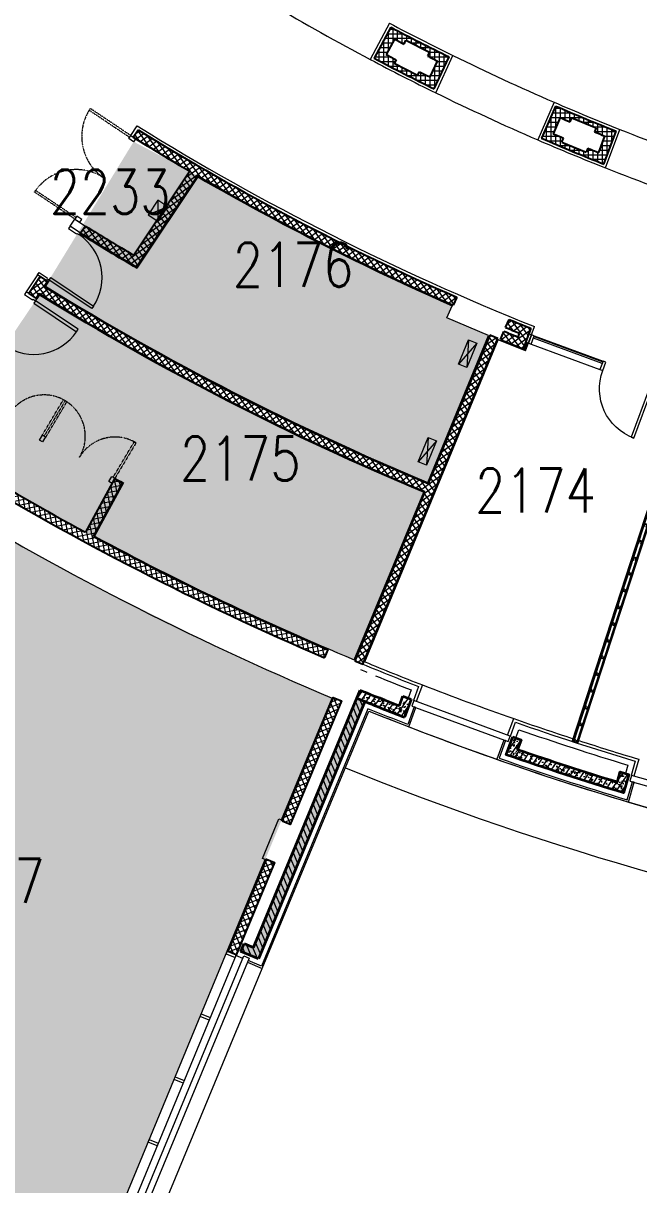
# Model space of a CAD drawing. Header units: inches. Extents: x 342932 to 557958, y 80625 to 242727.
# Drawn here: x 393096 to 403595, y 114316 to 134127 of the extents above; entities that cross this region are included whole.
import ezdxf
from ezdxf.enums import TextEntityAlignment as Align

# ---------------------------------------------------------------- set-up
doc = ezdxf.new("R2010")
doc.units = ezdxf.units.IN
doc.header["$MEASUREMENT"] = 0
doc.linetypes.add('First Floor$0$HIDDEN', pattern=[0.375, 0.25, -0.125])
for name, color, linetype, lineweight in [('0-Services', 8, 'Continuous', 20), ('First Floor$0$A-G250-G-Walls-Low-Level', 251, 'Continuous', 15), ('First Floor$0$A-G250-G-Walls-Precast-Concrete', 251, 'Continuous', 35), ('First Floor$0$A-G250-M-Walls-Blockwork', 7, 'Continuous', 25), ('First Floor$0$A-G250-M-Walls-Louvred', 251, 'Continuous', 9), ('First Floor$0$A-G250-M-Walls-Plasterboard-Partition', 7, 'Continuous', 9), ('First Floor$0$A-G252-H-Internal-Walls', 251, 'Continuous', 9), ('First Floor$0$A-G262-H-Precast-Panel', 251, 'Continuous', 5), ('First Floor$0$A-G312-M-Wall-Cladding-Panel', 7, 'Continuous', 9), ('First Floor$0$A-G312-M-Wall-Finish-Plaster', 7, 'Continuous', 15), ('First Floor$0$A-G321-M-Window', 251, 'Continuous', 9), ('First Floor$0$A-G322-M-Door', 251, 'Continuous', 15), ('First Floor$0$A-G4-M-Furniture-Built-In', 251, 'Continuous', 9), ('First Floor$0$A-G52-M-Cutout', 251, 'Continuous', 9), ('First Floor$0$Z-Z001-S-Room-Name-Identification-250', 7, 'Continuous', 15)]:
    doc.layers.add(name, color=color, linetype=linetype, lineweight=lineweight)
doc.styles.add('First Floor$0$Tag-RomanS', font='romans.shx', dxfattribs={"width": 0.8})
pattern_1 = [(0, (354539.678, 239632.636), (0, 6.985), [5.08, -1.905]), (90, (354539.678, 239632.636), (-6.985, 4e-16), [5.08, -1.905])]
pattern_2 = [(126, (361382.11, 239676.52), (-64.215724, -46.655454), []), (216, (361382.11, 239676.52), (46.655454, -64.215724), [])]
pattern_3 = [(50, (361382.11, 239676.52), (182.18467, -15.93909), [19.05, -209.55]), (355, (361382.11, 239676.52), (-35.24283, 191.05664), [15.24, -167.64]), (100.451, (361397.3, 239675.2), (146.9425, 175.11669), [16.19, -178.09]), (46.1842, (361382.11, 239727.32), (271.07904, -42.04233), [28.575, -314.325]), (96.6356, (361404.7, 239723.82), (237.40423, 247.42556), [24.285, -267.135]), (351.184, (361382.1, 239727.32), (237.4046, 247.4251), [22.86, -251.46]), (21, (361407.51, 239714.62), (151.61488, -102.26552), [19.05, -209.55]), (326, (361407.51, 239714.62), (61.80203, 184.18797), [15.24, -167.64]), (71.4514, (361420.15, 239706.1), (213.4165, 81.92286), [16.19, -178.09]), (37.5, (361382.114, 239676.52), (3.088603, 84.55504), [0, -165.608, 0, -170.18, 0, -168.275]), (7.5, (361382.11, 239676.52), (66.81966, 100.180575), [0, -97.028, 0, -161.798, 0, -64.135]), (327.5, (361325.47, 239676.52), (135.590595, -5.728744), [0, -63.5, 0, -198.12, 0, -262.89]), (317.5, (361300.07, 239676.52), (148.12918, 25.42649), [0, -82.55, 0, -131.572, 0, -186.69])]
pattern_4 = [(55, (361382.11, 239676.52), (-65.020194, 45.52763), [])]
pattern_5 = [(90, (361382.11, 239676.52), (-79.375, 7e-15), []), (180, (361382.11, 239676.52), (-7e-15, -79.375), [])]

# ---------------------------------------------------------------- blocks, each defined once
blk = doc.blocks.new('First Floor$0$cb22')
at = {"linetype": 'First Floor$0$HIDDEN', "ltscale": 0.25}
for points in [[(-4, 2), (31, 2), (72, 698), (37, 700)], [(1402, 0), (1367, 0), (1367, 701), (1402, 701)], [(1402, 0), (1437, 0), (1437, 701), (1402, 701)], [(2808, 0), (2773, 0), (2773, 701), (2808, 701)]]:
    blk.add_lwpolyline(points, close=True, dxfattribs=at)
at = {"ltscale": 0.25}
for points in [[(-19, 2), (35, 2), (35, -98), (-25, -98)], [(1372, 0), (1432, 0), (1432, -100), (1372, -100)], [(2748, 0), (2808, 0), (2812, -100), (2748, -100)]]:
    blk.add_lwpolyline(points, close=True, dxfattribs=at)
at = {"linetype": 'First Floor$0$HIDDEN', "ltscale": 0.25}
for centre, start, end in [((-4, -2), 0.1605, 86.6222), ((1402, -2), 89.9732, 179.8432), ((1402, -2), 0.1568, 90.0268), ((2808, -2), 89.9732, 179.8432)]:
    blk.add_arc(centre, 703, start, end, dxfattribs=at)
blk = doc.blocks.new('First Floor$0$Part Frame4')
for p, q in [((0, 100), (6016, 100, 0)), ((0, 100), (0, 0)), ((0, 87), (6016, 87)), ((0, 75), (6016, 75)), ((6016, 25), (0, 25)), ((6016, 13), (0, 13)), ((0, 0), (6016, 0, 0)), ((6016, 100, 0), (6016, 0, 0))]:
    blk.add_line(p, q)
at = {"elevation": 0}
for points in [[(0, 25), (0, 75), (50, 75), (50, 65), (10, 65), (10, 35), (50, 35), (50, 25)], [(300, 25), (300, 75), (350, 75), (350, 65), (310, 65), (310, 35), (350, 35), (350, 25)], [(600, 25), (600, 75), (650, 75), (650, 65), (610, 65), (610, 35), (650, 35), (650, 25)], [(900, 25), (900, 75), (950, 75), (950, 65), (910, 65), (910, 35), (950, 35), (950, 25)], [(1200, 25), (1200, 75), (1250, 75), (1250, 65), (1210, 65), (1210, 35), (1250, 35), (1250, 25)], [(1500, 25), (1500, 75), (1550, 75), (1550, 65), (1510, 65), (1510, 35), (1550, 35), (1550, 25)], [(1800, 25), (1800, 75), (1850, 75), (1850, 65), (1810, 65), (1810, 35), (1850, 35), (1850, 25)], [(2100, 25), (2100, 75), (2150, 75), (2150, 65), (2110, 65), (2110, 35), (2150, 35), (2150, 25)], [(2400, 25), (2400, 75), (2450, 75), (2450, 65), (2410, 65), (2410, 35), (2450, 35), (2450, 25)], [(2700, 25), (2700, 75), (2750, 75), (2750, 65), (2710, 65), (2710, 35), (2750, 35), (2750, 25)], [(3000, 25), (3000, 75), (3050, 75), (3050, 65), (3010, 65), (3010, 35), (3050, 35), (3050, 25)], [(3316, 25), (3316, 75), (3266, 75), (3266, 65), (3306, 65), (3306, 35), (3266, 35), (3266, 25)], [(3616, 25), (3616, 75), (3566, 75), (3566, 65), (3606, 65), (3606, 35), (3566, 35), (3566, 25)], [(3916, 25), (3916, 75), (3866, 75), (3866, 65), (3906, 65), (3906, 35), (3866, 35), (3866, 25)], [(4216, 25), (4216, 75), (4166, 75), (4166, 65), (4206, 65), (4206, 35), (4166, 35), (4166, 25)], [(4516, 25), (4516, 75), (4466, 75), (4466, 65), (4506, 65), (4506, 35), (4466, 35), (4466, 25)], [(4816, 25), (4816, 75), (4766, 75), (4766, 65), (4806, 65), (4806, 35), (4766, 35), (4766, 25)], [(5116, 25), (5116, 75), (5066, 75), (5066, 65), (5106, 65), (5106, 35), (5066, 35), (5066, 25)], [(5416, 25), (5416, 75), (5366, 75), (5366, 65), (5406, 65), (5406, 35), (5366, 35), (5366, 25)], [(5716, 25), (5716, 75), (5666, 75), (5666, 65), (5706, 65), (5706, 35), (5666, 35), (5666, 25)], [(6016, 25), (6016, 75), (5966, 75), (5966, 65), (6006, 65), (6006, 35), (5966, 35), (5966, 25)]]:
    blk.add_lwpolyline(points, close=True, dxfattribs=at)
blk = doc.blocks.new('First Floor$0$Door1-faculty offices-2300')
at = {"layer": 'First Floor$0$A-G321-M-Window'}
blk.add_lwpolyline([(50, -65), (1300, -65), (1300, -35), (50, -35)], close=True, dxfattribs=at)
at = {"layer": 'First Floor$0$A-G322-M-Door'}
for p, q in [((50, 75), (1300, 75)), ((50, -75), (1300, -75))]:
    blk.add_line(p, q, dxfattribs=at)
for points in [[(2200, 975), (2250, 975), (2250, 75), (2200, 75)], [(50, 75), (50, -75), (0, -75), (0, 75)], [(1350, 75), (1350, -75), (1300, -75), (1300, 75)], [(2300, 75), (2300, -75), (2250, -75), (2250, 75)]]:
    blk.add_lwpolyline(points, close=True, dxfattribs=at)
blk.add_arc((2250, 75), 900, 90, 180, dxfattribs=at)
blk = doc.blocks.new('First Floor$0$tag-roomname')
at = {"lineweight": 18, "ltscale": 0.01, "style": 'First Floor$0$Tag-RomanS', "width": 0.8}
blk.add_attdef('ROOM_NO_2', text='', height=3, dxfattribs=at).set_placement((0, 1.612), align=Align.MIDDLE_CENTER)
at = {"linetype": 'ByBlock', "lineweight": 15, "ltscale": 0.01, "style": 'First Floor$0$Tag-RomanS', "width": 0.8, "flags": 1}
for tag, p in [('ROOM_NAME_1', (0, -2.288)), ('ROOM_NAME_2', (0, -5.744))]:
    blk.add_attdef(tag, text='', height=2.5, dxfattribs=at).set_placement(p, align=Align.MIDDLE_CENTER)

msp = doc.modelspace()

# ---------------------------------------------------------------- hatches: boundary and pattern name
at = {"layer": '0-Services', "lineweight": 35}
h = msp.add_hatch(dxfattribs=at)
h.set_pattern_fill('ANGLE', color=256)
h.set_pattern_definition(pattern_1)
h.paths.add_polyline_path([(393473.1, 129644.4), (394978.9, 132107.1), (395938.8, 131602), (396741.3, 131127.5), (398107.1, 130400.1), (399365, 129800.5), (400410.9, 129309), (400322.9, 129101.7), (401032.2, 128800.6), (399995, 126296.9), (398224.5, 127078.8), (396798.9, 127774.4), (395603.8, 128405.1), (394554.4, 128996.5)])
h.paths.add_polyline_path([(393373, 129494.6), (394657.3, 128729.2), (395983.7, 127995.7), (398045, 126964.2), (399926.2, 126130.6), (398741.5, 123270.8), (397250.5, 123921.3), (395238.1, 124894), (394292.2, 125373.5), (393479.6, 125821), (392089.8, 126633.1), (391631.5, 126915.4)])
h = msp.add_hatch(dxfattribs=at)
h.set_pattern_fill('ANGLE', color=256)
h.set_pattern_definition(pattern_1)
h.paths.add_polyline_path([(384985.4, 116856.2), (386187.7, 118655.5), (386314.7, 118575.6), (391399.5, 126212.6), (392833.2, 125345.4), (394252.4, 124564.9), (395525.5, 123930.3), (396644.1, 123377.7), (397618, 122937.9), (398364, 122617.4), (393187.6, 110120.5), (393141.4, 110139.6), (393062.6, 109949.5), (391941.9, 110431.8), (391217.5, 110757.2), (391035.5, 110840.6), (390241.5, 111212.6), (389520.2, 111562.1), (388629.2, 112009.3), (389643.7, 113978.4), (385886.3, 116067.3), (385991, 116237.6)])
h.paths.add_polyline_path([(410196.9, 119279.9), (411476.3, 119114.7), (412760.4, 118952), (413524.4, 118879.9), (414721.9, 118790), (416309.6, 118731), (418013.7, 118706.7), (418224.9, 112948.7), (415976.6, 112860.4), (416143, 108625.2), (415943.2, 108617.4), (415993.4, 107338.4), (416193.3, 107346.2), (416274.9, 105267.2), (416100.1, 105260.5), (416112.6, 104940.7), (415189.8, 104972.8), (414307.3, 105015.9), (413541.1, 105063.1), (412445.8, 105146.7), (411432.9, 105240.8), (410293.3, 105366), (409152.8, 105512), (408091.4, 105666.6), (408130.6, 105913.6), (408081.2, 105921.5)])
at = {"layer": 'First Floor$0$A-G252-H-Internal-Walls'}
h = msp.add_hatch(dxfattribs=at)
h.set_pattern_fill('ANSI37', color=256, scale=25, angle=45, style=0)
h.set_pattern_definition(pattern_5)
h.paths.add_polyline_path([(399363.2, 134059.7), (399082.7, 133529.3, 0.0071304), (400106.9, 133007.7), (400358.2, 133552.7, -0.0070319)])
h.paths.add_polyline_path([(400160.8, 133483), (400035.2, 133210.4, -0.0012549), (399854.9, 133300.4), (399820.8, 133233.6), (399419.9, 133437.9), (399453.9, 133504.7, -0.0011808), (399285.6, 133592.2), (399425.9, 133857.4, 0.0011608), (399590.1, 133772), (399624.2, 133838.9), (400025.1, 133634.6), (399991.1, 133567.7, 0.0011904)], flags=16)
h = msp.add_hatch(dxfattribs=at)
h.set_pattern_fill('ANSI37', color=256, scale=25, angle=45, style=0)
h.set_pattern_definition(pattern_5)
h.paths.add_polyline_path([(402175.6, 132715), (401937.5, 132164.2, 0.0071304), (402999.5, 131724.6), (403207.2, 132287.7, -0.0070319)])
h.paths.add_polyline_path([(403015.9, 132202.6), (402912.1, 131921, -0.001255), (402725.2, 131996.6), (402696.5, 131927.4), (402280.8, 132099.6), (402309.5, 132168.8, -0.0011807), (402134.9, 132242.8), (402253.9, 132518.2, 0.0011608), (402424.3, 132446), (402453, 132515.3), (402868.8, 132343.1), (402840, 132273.8, 0.0011905)], flags=16)
h = msp.add_hatch(dxfattribs=at)
h.set_pattern_fill('ANSI37', color=256, scale=25, angle=81, style=0)
h.set_pattern_definition(pattern_2)
h.paths.add_polyline_path([(395054.9, 132308.6), (394971.5, 132183.8, 0.0064856), (395938.8, 131602), (394981.7, 130171, -0.0053439), (394156.4, 130667.6), (394076.1, 130546.8, 0.0106785), (395027.8, 129970.1), (396068.7, 131526.4, 0.0281153), (400430.5, 129316.8), (400489.2, 129454.9, -0.0354322)])
h = msp.add_hatch(dxfattribs=at)
h.set_pattern_fill('ANSI37', color=256, scale=25, angle=81, style=0)
h.set_pattern_definition(pattern_2)
h.paths.add_polyline_path([(393452, 129639.8), (393508, 129723.6), (393383.3, 129807), (393188.8, 129516), (393313.6, 129432.6), (393368.6, 129515, 0.0398193), (399945.7, 126138.7), (398749.8, 123252.3), (398888.1, 123194.2), (401189.8, 128750), (401052, 128809.3), (400003.2, 126277.3, -0.0397892)])
h = msp.add_hatch(dxfattribs=at)
h.set_pattern_fill('ANSI37', color=256, scale=25, angle=81, style=0)
h.set_pattern_definition(pattern_2)
h.paths.add_polyline_path([(401562.4, 128840.2), (401538.3, 128769, 0.0039228), (401294.1, 128868.7), (401235.4, 128730.6, 0.0023947), (401623.6, 128573), (401753.5, 128924.9, -0.0023114), (401382, 129075.8), (401323.4, 128937.7, 0.0014831)])
h = msp.add_hatch(dxfattribs=at)
h.set_pattern_fill('AR-CONC', color=256, scale=0.3, angle=90, style=0)
h.set_pattern_definition([(140, (361382.114, 239676.52), (4.781726, 54.6554), [5.715, -62.865]), (85, (361382.114, 239676.52), (-57.316993, -10.572848), [4.572, -50.292]), (190.451, (361382.51, 239681.076), (-52.535006, 44.08275), [4.857, -53.427]), (136.1842, (361366.874, 239676.52), (12.6127, 81.323712), [8.5725, -94.2975]), (186.6356, (361367.925, 239683.3), (-74.227667, 71.22127), [7.2855, -80.1405]), (81.184, (361366.87, 239676.52), (-74.227535, 71.22138), [6.858, -75.438]), (111, (361370.684, 239684.14), (30.679656, 45.484464), [5.715, -62.865]), (56, (361370.684, 239684.14), (-55.25639, 18.540609), [4.572, -50.292]), (161.4514, (361373.24, 239687.93), (-24.576857, 64.024947), [4.857, -53.427]), (127.5, (361382.114, 239676.522), (-25.3665117, 0.926581), [0, -49.6824, 0, -51.054, 0, -50.4825]), (97.5, (361382.114, 239676.522), (-30.0541724, 20.045899), [0, -29.1084, 0, -48.5394, 0, -19.2405]), (57.5, (361382.114, 239659.53), (1.7186232, 40.6771786), [0, -19.05, 0, -59.436, 0, -78.867]), (47.5, (361382.114, 239651.91), (-7.627947, 44.438754), [0, -24.765, 0, -39.4716, 0, -56.007])])
h.paths.add_polyline_path([(401699.3, 128677), (401666.5, 128689.1), (401623.6, 128573, 0.0002001), (401656.1, 128560)])
h = msp.add_hatch(dxfattribs=at)
h.set_pattern_fill('ANSI37', color=256, scale=25, angle=56, style=0)
h.set_pattern_definition([(101, (361382.11, 239675.37), (-77.91666, -15.145464), []), (191, (361382.11, 239675.37), (15.145464, -77.91666), [])])
h.paths.add_polyline_path([(394785.9, 126283.3, -0.0007698), (394653.9, 126354.7), (394160, 125445.2, -0.0117413), (392133.2, 126607), (392054.5, 126479.3, 0.034592), (398187.7, 123326.2), (398245.8, 123464.5, -0.0220752), (394291.9, 125373.8)])
h.paths.add_polyline_path([(392133.2, 126607, -0.0002513), (392090.4, 126632.9), (392011.7, 126505.2, 0.0002505), (392054.5, 126479.3)])
h.paths.add_polyline_path([(398291.8, 123444.7, -0.0002513), (398245.8, 123464.5), (398187.7, 123326.2, 0.0002505), (398233.7, 123306.4)])
h = msp.add_hatch(dxfattribs=at)
h.set_pattern_fill('ANSI37', color=256, scale=25, style=0)
h.set_pattern_definition([(112.5, (393114.33, 109643.11), (-73.33294, -30.3755), []), (202.5, (393114.33, 109643.11), (30.3755, -73.33294), [])])
h.paths.add_polyline_path([(397511, 120518.9), (398383.6, 122625.5), (398521.9, 122567.6), (397649.6, 120461.5)])
h = msp.add_hatch(dxfattribs=at)
h.set_pattern_fill('ANSI37', color=256, scale=25, style=0)
h.set_pattern_definition([(292.5, (396584.69, 118282.625), (73.333, 30.3755), []), (22.5, (396584.69, 118282.625), (-30.3755, 73.333), [])])
h.paths.add_polyline_path([(396590.4, 118296.5), (397243.1, 119872.2), (397381.7, 119814.8), (396729, 118239.1)])
at = {"layer": 'First Floor$0$A-G262-H-Precast-Panel'}
h = msp.add_hatch(dxfattribs=at)
h.set_pattern_fill('AR-CONC', color=256, style=0)
h.set_pattern_definition(pattern_3)
h.paths.add_polyline_path([(399712.4, 122598), (399571.7, 122649.9), (399510.8, 122485, -0.0026614), (398842.8, 122754.2), (398785.4, 122615.6), (398924.2, 122558.9, 0.0036076), (399598.9, 122290.2)])
h = msp.add_hatch(dxfattribs=at)
h.set_pattern_fill('ANSI31', color=256, scale=25, angle=10, style=0)
h.set_pattern_definition(pattern_4)
h.paths.add_polyline_path([(399712.4, 122598), (399571.7, 122649.9), (399510.8, 122485, -0.0026614), (398842.8, 122754.2), (398785.4, 122615.6), (398924.2, 122558.9, 0.0036076), (399598.9, 122290.2)])
h = msp.add_hatch(dxfattribs=at)
h.set_pattern_fill('AR-CONC', color=256, style=0)
h.set_pattern_definition(pattern_3)
h.paths.add_polyline_path([(398924.2, 122558.9, -0.0007452), (398785.4, 122615.6), (397024.9, 118365.5), (396863.2, 118432.4), (396805.8, 118293.9), (397106.1, 118169.5)])
h = msp.add_hatch(dxfattribs=at)
h.set_pattern_fill('ANSI31', color=256, scale=25, angle=68, style=0)
h.set_pattern_definition([(113, (361382.11, 239676.52), (-73.065073, -31.014283), [])])
h.paths.add_polyline_path([(398924.2, 122558.9, -0.0007452), (398785.4, 122615.6), (397024.9, 118365.5), (396863.2, 118432.4), (396805.8, 118293.9), (397106.1, 118169.5)])
h = msp.add_hatch(dxfattribs=at)
h.set_pattern_fill('AR-CONC', color=256, style=0)
h.set_pattern_definition(pattern_3)
h.paths.add_polyline_path([(401528.2, 121741.5), (401588.8, 121905.7), (401447, 121954.8), (401334.5, 121649.9, 0.0104446), (403333.9, 121000.2), (403423, 121316), (403278.6, 121356.7), (403231.1, 121188.2, -0.0089219)])
h = msp.add_hatch(dxfattribs=at)
h.set_pattern_fill('ANSI31', color=256, scale=25, angle=10, style=0)
h.set_pattern_definition(pattern_4)
h.paths.add_polyline_path([(401528.2, 121741.5), (401588.8, 121905.7), (401447, 121954.8), (401334.5, 121649.9, 0.0104446), (403333.9, 121000.2), (403423, 121316), (403278.6, 121356.7), (403231.1, 121188.2, -0.0089219)])

# ---------------------------------------------------------------- linework, layer by layer
at = {"layer": 'First Floor$0$A-G250-G-Walls-Low-Level'}
msp.add_line((395413.4, 113756.3), (397173.7, 118006.2), dxfattribs=at)
for centre, radius, start, end in [((417882.1, 169176.5), 40350.6, 239.40093, 242.12292), ((417882.1, 169176.5), 39650.6, 243.8771, 246.62292), ((417882.1, 169176.5), 40350.6, 243.90093, 246.62292), ((417882.1, 169176.5), 39650.6, 248.3771, 251.12292), ((417882.1, 169176.5), 40350.6, 248.40093, 251.12292), ((417927.9, 169304), 49835.4, 248.79701, 250.70558), ((417882.1, 169176.5), 50450, 248.01107, 260.48893), ((417882.1, 169176.5), 50450, 248.84141, 250.65859), ((417882.1, 169176.5), 51500, 248.00065, 260.49935), ((417882.1, 169176.5), 50450, 253.34141, 255.15859)]:
    msp.add_arc(centre, radius, start, end, dxfattribs=at)
at = {"layer": 'First Floor$0$A-G250-G-Walls-Precast-Concrete'}
for p, q in [((398785.4, 122615.6), (398842.8, 122754.2)), ((399510.8, 122485), (399571.7, 122649.9)), ((399571.7, 122649.9), (399712.4, 122598)), ((397024.9, 118365.5), (398785.4, 122615.6)), ((398924.2, 122558.9), (397106.1, 118169.5)), ((398785.4, 122615.6), (398924.2, 122558.9)), ((399712.4, 122598), (399598.9, 122290.2)), ((396805.8, 118293.9), (396863.2, 118432.4)), ((397106.1, 118169.5), (396805.8, 118293.9)), ((396863.2, 118432.4), (397024.9, 118365.5))]:
    msp.add_line(p, q, dxfattribs=at)
msp.add_lwpolyline([(401447, 121954.8), (401588.8, 121905.7), (401528.2, 121741.5, 0.0089219), (403231.1, 121188.2), (403278.6, 121356.7), (403423, 121316), (403333.9, 121000.2, -0.0104446), (401334.5, 121649.9)], format="xyb", close=True, dxfattribs=at)
for centre, radius, start, end in [((424462.4, 185373.8), 67657.8, 247.749005, 248.358954), ((417882.1, 169176.5), 50325, 247.69924, 248.69681)]:
    msp.add_arc(centre, radius, start, end, dxfattribs=at)
at = {"layer": 'First Floor$0$A-G250-M-Walls-Blockwork'}
for p, q in [((399363.2, 134059.7), (399082.7, 133529.3)), ((399425.9, 133857.4), (399285.6, 133592.2)), ((399590.4, 133772.7), (399624.2, 133838.9)), ((399624.2, 133838.9), (400025.1, 133634.6)), ((400025.1, 133634.6), (399991.4, 133568.4)), ((400106.9, 133007.7), (400358.2, 133552.7)), ((399454.2, 133505.3), (399419.9, 133437.9)), ((399820.8, 133233.6), (399419.9, 133437.9)), ((400035.2, 133210.4), (400160.8, 133483)), ((399820.8, 133233.6), (399855.2, 133301.1)), ((402175.6, 132715), (401937.5, 132164.2)), ((402253.9, 132518.2), (402134.9, 132242.8)), ((402424.6, 132446.6), (402453, 132515.3)), ((402453, 132515.3), (402868.8, 132343.1)), ((402868.8, 132343.1), (402840.3, 132274.4)), ((394971.5, 132183.8, 0), (395054.9, 132308.6, 0)), ((402280.8, 132099.6), (402309.8, 132169.5)), ((402912.1, 131921), (403015.9, 132202.6)), ((402999.5, 131724.6), (403207.2, 132287.7)), ((402280.8, 132099.6), (402696.5, 131927.4)), ((402725.5, 131997.3), (402696.5, 131927.4)), ((395938.8, 131602, 0), (394981.7, 130171, 0)), ((395027.8, 129970.1, 0), (396068.7, 131526.4, 0)), ((394155.4, 130668.2, 0), (394075.1, 130547.5, 0)), ((393383.3, 129807), (393188.8, 129516)), ((393383.3, 129807), (393508, 129723.6)), ((393508, 129723.6), (393452, 129639.8)), ((393188.8, 129516, 0), (393313.6, 129432.6, 0)), ((393368.6, 129515), (393313.6, 129432.6)), ((400489.2, 129454.9, 0), (400430.5, 129316.8, 0)), ((401323.4, 128937.7, 0), (401382, 129075.8, 0)), ((401052, 128809.3, 0), (400003.2, 126277.3)), ((401189.8, 128750, 0), (401052, 128809.3, 0)), ((401235.4, 128730.6, 0), (401294.1, 128868.7, 0)), ((401538.3, 128769, 0), (401562.4, 128840.2, 0)), ((401753.5, 128924.9, 0), (401623.6, 128573, 0)), ((398888.1, 123194.2, 0), (401189.8, 128750, 0)), ((394654.3, 126354.5, 0), (394160.3, 125444.8, 0)), ((394292.2, 125373.5, 0), (394786.3, 126283.1, 0)), ((399945.7, 126138.7), (398749.8, 123252.3, 0)), ((398291.3, 123444.8, 0), (398233.7, 123307.6, 0)), ((398749.8, 123252.3, 0), (398888.1, 123194.2, 0))]:
    msp.add_line(p, q, dxfattribs=at)
for points in [[(397511, 120518.9), (398383.6, 122625.5), (398521.9, 122567.6), (397649.6, 120461.5)], [(396590.4, 118296.5), (397243.1, 119872.2), (397381.7, 119814.8), (396729, 118239.1)]]:
    msp.add_lwpolyline(points, close=True, dxfattribs=at)
for centre, radius, start, end in [((417882.1, 169176.5), 39700.6, 242.19508, 243.80665), ((417882.1, 169176.5), 39850.6, 242.41047, 242.67652), ((417882.1, 169176.5), 40300.6, 242.19401, 243.82814), ((417882.1, 169176.5), 40150.6, 242.40833, 242.67893), ((417882.1, 169176.5), 39850.6, 243.32351, 243.59634), ((417882.1, 169176.5), 40150.6, 243.3211, 243.6087), ((417882.1, 169176.5), 39700.6, 246.69508, 248.30665), ((417882.1, 169176.5), 39850.6, 246.91047, 247.1765), ((417882.1, 169176.5, 0), 43512.7, 238.22886, 239.71523), ((417882.1, 169176.5, 0), 43362.7, 238.23571, 246.35277), ((417882.1, 169176.5), 40300.6, 246.69401, 248.32814), ((417882.1, 169176.5), 40150.6, 246.90833, 247.17892), ((417882.1, 169176.5), 39850.6, 247.8235, 248.09634), ((417882.1, 169176.5), 40150.6, 247.82108, 248.1087), ((417882.1, 169176.5, 0), 43512.7, 239.91313, 246.35498), ((417800.9, 169025, 0), 45059.4, 238.34769, 239.57397), ((408050.8, 152537.1, 0), 26055, 237.56155, 240.01147), ((417821.2, 169055.1), 46340.4, 238.27283, 247.38702), ((417821.2, 169055.1), 46490.4, 238.2663, 247.38738), ((417882.1, 169176.5, 0), 43362.7, 247.63448, 248.16421), ((395066.8, 113256.3, 0), 16808.5, 67.35542, 68.25447), ((417882.1, 169176.5, 0), 43512.7, 247.63227, 247.97217), ((417882.1, 169176.5, 0), 43737.7, 247.62899, 248.1778), ((417882.2, 169176.4, 0), 49751.2, 238.77318, 241.52271), ((417882.2, 169176.4, 0), 49901.2, 238.77197, 246.81153), ((417905.1, 169164, 0), 48716, 241.49263, 241.66905), ((417882.2, 169176.4, 0), 49751.2, 241.69545, 246.81033)]:
    msp.add_arc(centre, radius, start, end, dxfattribs=at)
at = {"layer": 'First Floor$0$A-G250-M-Walls-Louvred'}
msp.add_lwpolyline([(395038.2, 113830.5), (396856, 118219), (396948.4, 118180.7), (395130.6, 113792.3)], close=True, dxfattribs=at)
at = {"layer": 'First Floor$0$A-G312-M-Wall-Cladding-Panel'}
for p, q in [((401294.4, 121902.2), (401173.3, 121573.8)), ((401322.6, 121891.9), (401212, 121592)), ((401322.6, 121891.9), (401294.4, 121902.2)), ((403399.1, 120881.4), (403485.8, 121189)), ((403419.7, 120843.9), (403514.7, 121180.8)), ((403514.7, 121180.8), (403485.8, 121189))]:
    msp.add_line(p, q, dxfattribs=at)
msp.add_lwpolyline([(396931.1, 118139.1), (396919.7, 118111.4), (397173.7, 118006.2), (398992.2, 122396.4, 0.003623), (399672.2, 122127.6), (399793.3, 122456), (399765.2, 122466.4), (399654.6, 122166.6, -0.0036193), (398975.9, 122435.4), (397157.5, 118045.4), (396931.1, 118139.1)], format="xyb", dxfattribs=at)
for radius, start, end in [(50450, 250.65859, 253.34141), (50420, 250.69323, 253.30677)]:
    msp.add_arc((417882.1, 169176.5), radius, start, end, dxfattribs=at)
at = {"layer": 'First Floor$0$A-G312-M-Wall-Finish-Plaster'}
for p, q in [((399342.4, 134127.2), (399015.1, 133508.5)), ((400130.9, 132940.2), (400424, 133576.1)), ((402149.5, 132780.7), (401871.8, 132138.1)), ((394930.1, 132211.9, 0), (395040.1, 132376.6)), ((403028.7, 131659.2), (403271, 132316.1)), ((396073.3, 131506.4, 0), (395032.5, 129950.1, 0)), ((393341.7, 129834.8, 0), (393147.3, 129543.7, 0)), ((393383.3, 129807), (393341.7, 129834.8)), ((393508, 129723.6, 0), (393452, 129639.8)), ((393520.5, 129715.3), (393473.1, 129644.4)), ((393520.5, 129715.3), (393508, 129723.6)), ((393188.8, 129516, 0), (393147.3, 129543.7, 0)), ((393326, 129424.3, 0), (393313.6, 129432.6, 0)), ((393373, 129494.6, 0), (393326, 129424.3, 0)), ((400322.9, 129101.7), (400410.9, 129309, 0)), ((401032.2, 128800.6, 0), (400322.9, 129101.7)), ((399995, 126296.9, 0), (401032.2, 128800.6, 0)), ((401664.8, 128540.1, 0), (401817.2, 128953.3)), ((401765.3, 128812.6, 0), (401718.4, 128829.9, 0)), ((398921.7, 123235.4), (401197.7, 128729.9, 0)), ((401664.8, 128540.1), (401197.7, 128729.9, 0)), ((401656.1, 128560, 0), (401699.3, 128677)), ((401713.4, 128671.8, 0), (401666.5, 128689.1, 0)), ((394806.6, 126289.2, 0), (394312.6, 125379.6, 0)), ((394654.8, 126355.4, 0), (394661.5, 126367.7, 0)), ((398741.5, 123270.8, 0), (399926.2, 126130.6, 0)), ((399903.8, 122842.2), (399798.2, 122560.8)), ((399711.5, 122756.1), (399659.3, 122617.6)), ((399839.9, 122813.4), (399751.3, 122578.1)), ((399757.6, 122575.8), (399751.3, 122578.1)), ((401357.2, 121985.7), (401461.2, 122267.6)), ((401404.1, 121968.4), (401491.1, 122204.2)), ((401499, 121936.8), (401550.9, 122077.5)), ((401404.1, 121968.4), (401399.4, 121970.1)), ((396590.4, 118296.5), (396576.6, 118302.2))]:
    msp.add_line(p, q, dxfattribs=at)
for points in [[(397502.9, 120538.5), (398364, 122617.4)], [(397223.5, 119864.1), (397177.3, 119883.3), (397456.7, 120557.7), (397502.9, 120538.5)], [(396576.6, 118302.2), (397223.5, 119864.1)], [(396838.8, 118177.4), (396723.3, 118225.2)]]:
    msp.add_lwpolyline(points, dxfattribs=at)
for points in [[(401491.1, 122204.2, 0.0107747), (403533.1, 121540.7), (403463.3, 121299.2), (403469.7, 121297.4)], [(401550.9, 122077.5, 0.0097874), (403409.6, 121473.6), (403368.5, 121331.3)], [(402571.5, 121893.6, 0.0053828), (403594.6, 121574.4), (403511.5, 121286.2)]]:
    msp.add_lwpolyline(points, format="xyb", dxfattribs=at)
for centre, radius, start, end in [((417882.1, 169176.5), 39650.6, 242.12292, 243.8771), ((417882.1, 169176.5), 40350.6, 242.12292, 243.90093), ((417882.1, 169176.5), 39650.6, 246.62292, 248.3771), ((417880.6, 169173.9), 43309.7, 238.17166, 248.22908), ((417882.1, 169176.5), 40350.6, 246.62292, 248.40093), ((417882.1, 169176.5, 0), 43527.7, 239.93165, 246.33546), ((408050.8, 152537.1, 0), 26070, 237.56077, 240.04233), ((417821.2, 169055.1, 0), 46325.4, 238.29205, 247.36844), ((417821.2, 169055.1, 0), 46505.4, 238.28414, 247.36894), ((417882.1, 169176.5, 0), 43737.7, 248.1778, 248.22367), ((417905.1, 169164, 0), 48701, 241.49263, 241.68675), ((418142.5, 169687.2), 51056.4, 238.41885, 247.20805), ((417882.2, 169176.4, 0), 49736.2, 241.71279, 247.36598), ((417911.2, 169244.6), 49774.1, 247.57242, 248.79022), ((417911.2, 169244.6), 49924.1, 247.5548, 247.68868), ((417911.2, 169244.6), 49824.1, 247.5548, 248.73368), ((417911.2, 169244.6), 49924.1, 247.87182, 248.62018), ((417905.8, 169246.7), 49774.1, 250.70784, 251.94148)]:
    msp.add_arc(centre, radius, start, end, dxfattribs=at)
at = {"layer": 'First Floor$0$A-G321-M-Window'}
for points in [[(401399.4, 121970.1), (399757.6, 122575.8), (399722.9, 122482), (401364.8, 121876.3)], [(405154, 120822.4), (403469.7, 121297.4), (403442.5, 121201.2), (405126.8, 120726.2)], [(396709.9, 118192.9), (396729, 118239.1), (396576.6, 118302.2), (396557.4, 118256)], [(396285.1, 117167.4), (396266, 117121.2), (396113.4, 117184.4), (396132.5, 117230.6)], [(395841.2, 116095.7), (395822.1, 116049.5), (395669.5, 116112.7), (395688.6, 116158.9)], [(395397.3, 115024), (395378.1, 114977.8), (395225.6, 115041), (395244.7, 115087.2)]]:
    msp.add_lwpolyline(points, close=True, dxfattribs=at)
msp.add_lwpolyline([(394781.8, 113969.2), (396576.6, 118302.2), (396729, 118239.1), (394934.2, 113906.1)], dxfattribs=at)
at = {"layer": 'First Floor$0$A-G322-M-Door', "ltscale": 0.02, "elevation": 0}
msp.add_lwpolyline([(394155.4, 130668.2), (394075.1, 130547.5), (393896.3, 130666.9), (393976.6, 130787.1)], close=True, dxfattribs=at)
at = {"layer": 'First Floor$0$A-G322-M-Door', "elevation": 0}
for points in [[(394005.7, 130533.7), (394012.3, 130543.7), (394053.9, 130515.9), (394075.1, 130547.5), (393896.3, 130666.9), (393868.5, 130625.3)], [(393505.7, 129785.4), (393499, 129775.4), (393540.6, 129747.6), (393519.5, 129716), (393340.7, 129835.4), (393368.5, 129877)], [(394295, 129303.6), (394267.3, 129262), (393540.6, 129747.6), (393568.3, 129789.2)], [(393256.7, 129410.5), (393263.3, 129420.5), (393304.9, 129392.7), (393326, 129424.3), (393147.3, 129543.7), (393119.5, 129502.2)], [(394003.8, 128865.6), (394031.6, 128907.2), (393304.9, 129392.7), (393277.1, 129351.2)]]:
    msp.add_lwpolyline(points, close=True, dxfattribs=at)
at = {"layer": 'First Floor$0$A-G322-M-Door'}
for centre, start, end in [((393568.4, 129789.2, 0), 326.24648, 56.25077), ((393276.1, 129351.8, 0), 236.24934, 326.25363)]:
    msp.add_arc(centre, 874, start, end, dxfattribs=at)
at = {"layer": 'First Floor$0$A-G4-M-Furniture-Built-In', "linetype": 'First Floor$0$HIDDEN', "ltscale": 0.25, "elevation": 0}
for points in [[(394929.1, 132212.5), (394239.3, 132673.4), (394219.9, 132644.3), (394909.6, 132183.4)], [(394929.1, 132212.5), (394239.3, 132673.4), (394219.9, 132644.3), (394909.6, 132183.4)], [(393976.7, 130787.3), (393287, 131248.2), (393306.4, 131277.3), (393996.2, 130816.4)], [(393976.7, 130787.3), (393287, 131248.2), (393306.4, 131277.3), (393996.2, 130816.4)]]:
    msp.add_lwpolyline(points, close=True, dxfattribs=at)
at = {"layer": 'First Floor$0$A-G4-M-Furniture-Built-In', "ltscale": 0.25, "elevation": 0}
for points in [[(394895.8, 132162.7), (394929.1, 132212.5), (395012.2, 132157), (394978.9, 132107.1)], [(394895.8, 132162.7), (394929.1, 132212.5), (395012.2, 132157), (394978.9, 132107.1)], [(394010, 130837.1), (393976.7, 130787.3), (394059.8, 130731.8), (394093.1, 130781.6)], [(394010, 130837.1), (393976.7, 130787.3), (394059.8, 130731.8), (394093.1, 130781.6)]]:
    msp.add_lwpolyline(points, close=True, dxfattribs=at)
at = {"layer": 'First Floor$0$A-G4-M-Furniture-Built-In', "linetype": 'First Floor$0$HIDDEN', "ltscale": 0.25}
for centre, start, end in [((394948.2, 132196.4, 0), 148.40611, 234.31452), ((394948.2, 132196.4, 0), 148.40611, 234.31452), ((393998.9, 130775.8, 0), 58.18247, 144.09087), ((393998.9, 130775.8, 0), 58.18247, 144.09087)]:
    msp.add_arc(centre, 854.8, start, end, dxfattribs=at)
at = {"layer": 'First Floor$0$A-G52-M-Cutout'}
for p, q in [((395559.5, 130998.4, 0), (395226.5, 130860.1, 0)), ((395393.2, 131109.6, 0), (395392.8, 130749, 0)), ((400831.7, 128668.7, 0), (400520.9, 128310.3, 0)), ((400693.1, 128726.1, 0), (400659.5, 128252.9, 0)), ((400143.6, 127005.2), (399832.8, 126646.9)), ((400005, 127062.6), (399971.4, 126589.5))]:
    msp.add_line(p, q, dxfattribs=at)
at = {"layer": 'First Floor$0$A-G52-M-Cutout', "elevation": 0}
for points in [[(395559.5, 130998.4), (395393.2, 131109.6), (395226.5, 130860.1), (395392.8, 130749), (395559.5, 130998.4)], [(400693.1, 128726.1), (400831.7, 128668.7), (400659.5, 128252.9), (400520.9, 128310.3), (400693.1, 128726.1)]]:
    msp.add_lwpolyline(points, dxfattribs=at)
at = {"layer": 'First Floor$0$A-G52-M-Cutout'}
msp.add_lwpolyline([(400005, 127062.6), (400143.6, 127005.2), (399971.4, 126589.5), (399832.8, 126646.9), (400005, 127062.6)], dxfattribs=at)

# ---------------------------------------------------------------- block references
at = {"layer": 'First Floor$0$A-G250-M-Walls-Plasterboard-Partition', "extrusion": (-1.03493e-13, -9.98584e-13, -1), "xscale": -1, "rotation": 288.0000003759531}
msp.add_blockref('First Floor$0$Part Frame4', (-402556.1, 121846, 0), dxfattribs=at)
at = {"layer": 'First Floor$0$A-G322-M-Door', "xscale": -1, "rotation": 159.7500157153621}
msp.add_blockref('First Floor$0$Door1-faculty offices-2300', (401739.3, 128742.2, 0), dxfattribs=at)
at = {"layer": 'First Floor$0$A-G4-M-Furniture-Built-In', "rotation": 329.2615463523398}
msp.add_blockref('First Floor$0$cb22', (392247.5, 127802.9, 0), dxfattribs=at)
at = {"layer": 'First Floor$0$Z-Z001-S-Room-Name-Identification-250'}
ref = msp.add_blockref('First Floor$0$tag-roomname', (394578.2, 130850.4), dxfattribs=dict(at, xscale=250, yscale=250, zscale=250))
ref.add_attrib('ROOM_NO_2', '2233', dxfattribs={"layer": '0', "lineweight": 18, "ltscale": 0.01, "height": 750, "style": 'First Floor$0$Tag-RomanS', "width": 0.8}).set_placement((394578.2, 131253.3), align=Align.MIDDLE_CENTER)
ref = msp.add_blockref('First Floor$0$tag-roomname', (397698.4, 129604.1), dxfattribs=dict(at, xscale=250, yscale=250, zscale=250))
ref.add_attrib('ROOM_NO_2', '2176', dxfattribs={"layer": '0', "lineweight": 18, "ltscale": 0.01, "height": 750, "style": 'First Floor$0$Tag-RomanS', "width": 0.8}).set_placement((397698.4, 130007.1), align=Align.MIDDLE_CENTER)
ref = msp.add_blockref('First Floor$0$tag-roomname', (396797.9, 126298.7), dxfattribs=dict(at, xscale=250, yscale=250, zscale=250))
ref.add_attrib('ROOM_NO_2', '2175', dxfattribs={"layer": '0', "lineweight": 18, "ltscale": 0.01, "height": 750, "style": 'First Floor$0$Tag-RomanS', "width": 0.8}).set_placement((396797.9, 126701.6), align=Align.MIDDLE_CENTER)
ref = msp.add_blockref('First Floor$0$tag-roomname', (401833, 125754), dxfattribs=dict(at, xscale=250, yscale=250, zscale=250))
ref.add_attrib('ROOM_NO_2', '2174', dxfattribs={"layer": '0', "lineweight": 18, "ltscale": 0.01, "height": 750, "style": 'First Floor$0$Tag-RomanS', "width": 0.8}).set_placement((401833, 126156.9), align=Align.MIDDLE_CENTER)
ref = msp.add_blockref('First Floor$0$tag-roomname', (392431.7, 119096.9, 0), dxfattribs=dict(at, xscale=250, yscale=250, zscale=250))
ref.add_attrib('ROOM_NO_2', '2177', dxfattribs={"layer": '0', "lineweight": 18, "ltscale": 0.01, "height": 750, "style": 'First Floor$0$Tag-RomanS', "width": 0.8}).set_placement((392431.7, 119499.8, 0), align=Align.MIDDLE_CENTER)

doc.saveas('drawing.dxf')
